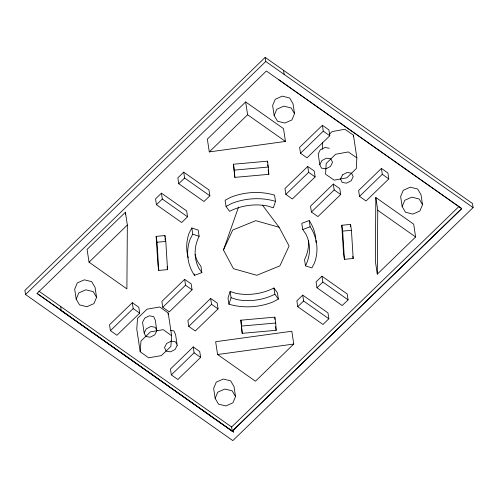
<?xml version="1.0" encoding="UTF-8"?>
<svg xmlns="http://www.w3.org/2000/svg" width="498" height="498" viewBox="0 0 498 498"><rect width="100%" height="100%" fill="white"/><g stroke="black" fill="none" stroke-linecap="round" stroke-linejoin="round"><path stroke-width="0.75" d="M125.396 214.538L125.409 212.229L87.094 249.392L89.03 262.197L126.89 288.877L127.345 225.04L125.409 212.229M375.828 197.488L375.368 261.326L377.303 274.137L415.618 236.973L413.682 224.168L375.828 197.488L377.764 210.293L377.303 274.137M322.274 149.238L322.66 142.347M353.35 136.701L353.437 135.17L344.865 129.25L332.154 131.584L329.383 134.298M356.867 157.86L356.275 168.579L346.863 177.805L334.152 180.145L325.58 174.219L326.178 163.506L335.584 154.274L348.301 151.934L356.867 157.86L353.437 135.17M140.193 351.744L140.971 340.993L150.508 331.849L163.213 329.67L171.642 335.727L170.864 346.477L161.327 355.622L148.628 357.801L140.193 351.744L136.763 329.054L137.541 318.303L147.078 309.165L159.777 306.98L168.212 313.037L171.642 335.727M168.1 314.574L168.212 313.037M230.126 291.504L227.991 297.997L228.931 304.197A57.457 47.522 -8.6 0 0 272.748 302.068L278.382 299.08L277.448 292.874L273.937 288A49.956 41.315 -8.6 0 1 236.083 293.384L230.126 291.504L231.066 297.704L228.931 304.197M275.5 201.329L273.365 207.822L267.407 205.948A49.956 41.315 -8.6 0 0 229.553 211.326L226.042 206.452L225.108 200.252L230.742 197.264A57.457 47.522 -8.6 0 1 274.56 195.129L275.5 201.329A57.457 47.522 -8.6 0 0 231.682 203.464L226.042 206.452M262.502 205.213L279.104 227.256L289.095 245.987L279.857 265.882L256.806 275.288L233.444 268.69L223.459 249.959L238.548 207.068M76.188 299.18L78.802 292.93L85.855 289.805L93.207 291.635L96.562 297.35L93.948 303.606L86.895 306.724L79.537 304.894L76.188 299.18L74.675 289.195L77.29 282.939L84.343 279.814L91.7 281.65L95.05 287.365L96.562 297.35M274.149 115.511L276.764 109.261L283.816 106.136L291.168 107.966L294.523 113.681L291.909 119.931L284.856 123.056L277.498 121.226L274.149 115.511L272.636 105.52L275.251 99.27L282.304 96.145L289.662 97.982L293.011 103.696L294.523 113.681M215.155 398.4L217.769 392.15L224.816 389.025L232.174 390.855L235.529 396.57L232.915 402.826L225.862 405.945L218.504 404.115L215.155 398.4L213.642 388.415L216.257 382.159L223.309 379.034L230.667 380.87L234.016 386.585L235.529 396.57M402.147 206.539L404.762 200.289L411.815 197.164L419.173 199.001L422.522 204.715L419.907 210.965L412.854 214.09L405.497 212.254L402.147 206.539L400.635 196.554L403.249 190.304L410.302 187.18L417.66 189.01L421.009 194.724L422.522 204.715M223.459 249.959L232.697 230.064L255.742 220.664L279.104 227.256M319.816 164.676L321.889 160.543L326.47 158.146L330.877 158.887L332.533 162.336L330.46 166.469L325.879 168.859L321.471 168.119L319.816 164.676L318.203 154.013L320.276 149.886L324.858 147.489L329.271 148.23M144.159 332.944L146.294 328.823L150.9 326.476L155.276 327.279L156.858 330.759L154.722 334.88L150.116 337.227L145.74 336.424L144.159 332.944L142.546 322.281L144.681 318.166L149.288 315.819L153.664 316.622L155.245 320.102L156.858 330.759M177.213 345.382L175.078 349.503L170.472 351.849L166.095 351.046L164.514 347.567L166.649 343.446L171.256 341.099L175.632 341.902L177.213 345.382L175.557 334.438L173.976 330.958L170.328 330.292M194.257 273.987L194.463 275.369L201.877 272.599L198.696 268.03A49.956 41.315 -8.6 0 1 199.125 236.276L198.192 230.076L191.817 227.984L189.14 233.058A57.457 47.522 -8.6 0 0 188.232 257.771M191.817 227.984L192.751 234.185L190.074 239.258A57.457 47.522 -8.6 0 0 194.463 275.369M265.166 57.382L24.9 290.402L25.523 294.505L232.834 440.618L473.1 207.598L472.478 203.495L265.166 57.382L265.783 61.478L473.1 207.598M25.523 294.505L265.783 61.478M245.663 101.941L207.349 139.104L209.285 151.909L285.454 141.432L283.518 128.621L245.663 101.941L247.599 114.752L285.454 141.432M89.03 262.197L127.345 225.04M161.427 193.156L155.544 198.858L156.428 204.728L181.664 222.519L187.547 216.811L186.657 210.94L161.427 193.156L162.311 199.026L187.547 216.811M278.724 79.711L461.839 208.606L232.261 431.268L61.223 310.721L60.7 306.525M183.731 172.14L177.848 177.842L178.738 183.712L203.975 201.497L209.857 195.795L208.967 189.925L183.731 172.14L184.621 178.01L209.857 195.795M209.285 151.909L247.599 114.752M156.428 204.728L162.311 199.026M178.738 183.712L184.621 178.01M132.306 302.697L109.529 324.783L110.419 330.653L116.93 335.247L139.708 313.155L138.824 307.285L132.306 302.697L133.196 308.567L139.708 313.155M110.419 330.653L133.196 308.567M322.393 125.291L299.615 147.383L300.506 153.253L307.023 157.841L329.8 135.755L328.91 129.885L322.393 125.291L323.283 131.161L329.8 135.755M300.506 153.253L323.283 131.161M184.658 279.328L161.881 301.421L162.765 307.291L169.283 311.885L192.06 289.792L191.17 283.922L184.658 279.328L185.542 285.198L192.06 289.792M307.733 166.444L284.956 188.53L285.846 194.401L292.363 198.995L315.141 176.902L314.25 171.032L307.733 166.444L308.623 172.314L315.141 176.902M162.765 307.291L185.542 285.198M285.846 194.401L308.623 172.314M210.666 298.439L187.889 320.531L188.773 326.402L195.291 330.996L218.068 308.903L217.178 303.033L210.666 298.439L211.55 304.309L218.068 308.903M333.293 184.048L310.515 206.141L311.406 212.011L317.923 216.605L340.7 194.513L339.81 188.642L333.293 184.048L334.183 189.919L340.7 194.513M188.773 326.402L211.55 304.309M311.406 212.011L334.183 189.919M193.218 346.932L170.441 369.024L171.331 374.894L177.848 379.488L200.626 357.396L199.735 351.526L193.218 346.932L194.108 352.802L200.626 357.396M381.406 168.43L358.628 190.516L359.519 196.386L366.036 200.98L388.814 178.888L387.923 173.018L381.406 168.43L382.296 174.294L388.814 178.888M171.331 374.894L194.108 352.802M359.519 196.386L382.296 174.294M321.963 276.191L316.081 281.893L316.971 287.763L342.201 305.548L348.083 299.846L347.199 293.976L321.963 276.191L322.853 282.061L348.083 299.846M302.734 295.121L296.858 300.829L297.742 306.7L322.978 324.484L328.861 318.776L327.97 312.906L302.734 295.121L303.624 300.991L328.861 318.776M316.971 287.763L322.853 282.061M297.742 306.7L303.624 300.991M293.758 344.05L255.443 381.207L217.582 354.526L215.646 341.715L291.816 331.238L293.758 344.05L217.582 354.526M37.12 293.347L233.736 432.146L36.989 293.471L266.374 71.002L461.627 208.625L232.249 431.094L231.626 426.998L458.776 206.689M309.208 220.558L301.788 223.328L302.728 229.534L305.909 234.097A49.956 41.315 -8.6 0 1 305.479 265.851L311.854 267.943L314.531 262.869A57.457 47.522 -8.6 0 0 310.142 226.758L309.208 220.558A57.457 47.522 -8.6 0 1 315.819 238.822M302.728 229.534L310.142 226.758M233.518 164.234L267.47 161.184L268.36 167.054L268.808 174.337L234.857 177.381L233.518 164.234L234.857 177.381M234.409 170.104L268.36 167.054M156.148 236.357L164.913 235.566L165.803 241.437L167.54 269.636L158.769 270.42L157.885 264.55L156.148 236.357L157.032 242.227L158.769 270.42M341.784 225.239L350.548 224.449L351.439 230.319L353.175 258.518L344.411 259.302L343.52 253.432L341.784 225.239L342.674 231.109L344.411 259.302M157.032 242.227L165.803 241.437M342.674 231.109L351.439 230.319M240.87 320.189L274.821 317.145L275.705 323.015L276.153 330.299L242.209 333.343L240.87 320.189L242.209 333.343M241.76 326.059L275.705 323.015M231.066 297.704L237.023 299.584A49.956 41.315 -8.6 0 0 274.877 294.206L278.382 299.08M192.751 234.185L199.125 236.276M377.764 210.293L415.618 236.973M38.869 291.137L231.626 426.998M352.839 256.314L353.175 258.518M283.543 70.33L284.165 74.432M305.479 265.851L304.539 259.651A49.956 41.315 -8.6 0 0 308.449 240.528M268.142 169.936L268.808 174.337M273.937 288L274.877 294.206M275.599 326.626L276.153 330.299M201.877 272.599L200.943 266.399L197.756 261.83A49.956 41.315 -8.6 0 1 195.116 254.515M167.091 266.698L167.54 269.636M350.548 224.449L350.692 226.739M267.47 161.184L267.557 162.641M267.694 164.826L267.781 166.282M274.821 317.145L274.952 319.33M164.913 235.566L165.006 237.092M165.099 238.617L165.193 240.142M315.95 240.385A57.457 47.522 -8.6 0 1 316.025 242.719M342.58 174.848L340.508 178.975L342.157 182.424L346.564 183.164L351.146 180.768L353.219 176.641L351.569 173.192L347.162 172.451L342.58 174.848"/></g></svg>
